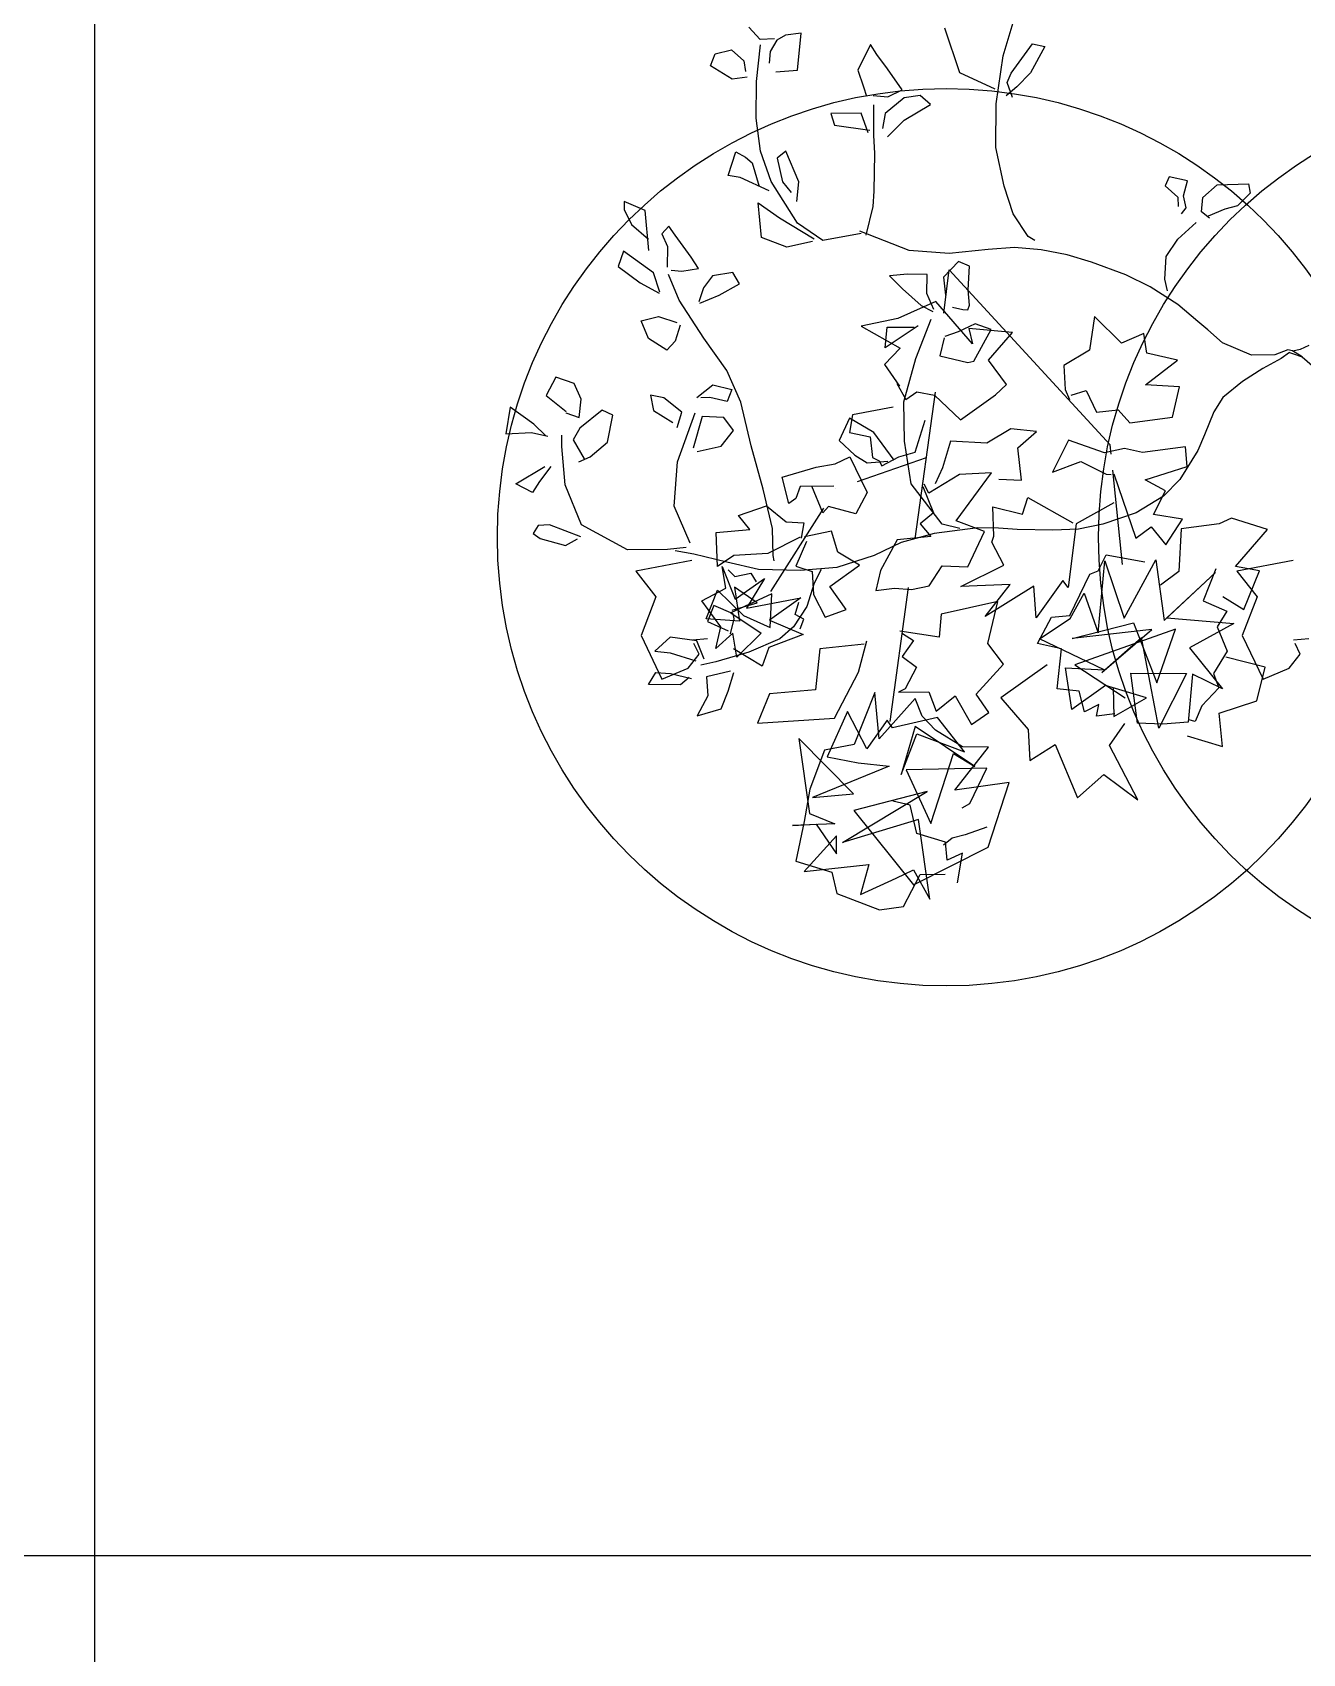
# Model space of a CAD drawing. Header units: millimetres. Extents: x -4017 to 59953, y -688 to 66564.
# Drawn here: x 43862 to 45062, y 14005 to 15537 of the extents above; entities that cross this region are included whole.
import ezdxf

# ---------------------------------------------------------------- set-up
doc = ezdxf.new("R2010")
doc.units = ezdxf.units.MM
doc.layers.add('www.cad-blocks.net', color=7, linetype='Continuous')

# ---------------------------------------------------------------- blocks, each defined once
blk = doc.blocks.new('A$C516926BB')
for p, q in [((46.3795, 38.5194), (46.3795, 0)), ((0, 4.7221), (62.4121, 4.7221))]:
    blk.add_line(p, q)
blk = doc.blocks.new('A$C7BD96E3D')
at = {"linetype": 'Continuous'}
for p, q in [((0.2482, 0.8942), (0.2377, 0.906)), ((0.4371, 0.8628), (0.4228, 0.905)), ((0.478, 0.879), (0.4894, 0.9168)), ((0.2448, 0.8547), (0.2487, 0.8892)), ((0.262, 0.8951), (0.2482, 0.8942)), ((0.2642, 0.8936), (0.2577, 0.883)), ((0.2722, 0.8985), (0.2642, 0.8936)), ((0.287, 0.9004), (0.2722, 0.8985)), ((0.2837, 0.8653), (0.287, 0.9004)), ((0.3525, 0.8895), (0.3407, 0.8653)), ((0.3587, 0.8802), (0.3525, 0.8895)), ((0.4855, 0.8625), (0.5058, 0.8901)), ((0.5058, 0.8901), (0.5173, 0.8876)), ((0.2014, 0.8693), (0.2059, 0.8808)), ((0.2059, 0.8808), (0.2212, 0.8845)), ((0.2212, 0.8845), (0.2329, 0.8743)), ((0.2329, 0.8743), (0.2344, 0.864)), ((0.2577, 0.883), (0.2567, 0.8721)), ((0.3687, 0.8665), (0.3587, 0.8802)), ((0.4715, 0.8336), (0.478, 0.879)), ((0.5173, 0.8876), (0.5038, 0.8628)), ((0.2219, 0.8569), (0.2014, 0.8693)), ((0.2362, 0.8588), (0.2219, 0.8569)), ((0.263, 0.8637), (0.2837, 0.8653)), ((0.3407, 0.8653), (0.346, 0.8495)), ((0.3825, 0.8467), (0.3687, 0.8665)), ((0.4703, 0.8473), (0.4371, 0.8628)), ((0.4817, 0.8538), (0.4855, 0.8625)), ((0.5038, 0.8628), (0.491, 0.8495)), ((0.2445, 0.8199), (0.2448, 0.8547)), ((0.346, 0.8495), (0.3487, 0.8408)), ((0.369, 0.8401), (0.3825, 0.8467)), ((0.491, 0.8495), (0.4807, 0.8411)), ((0.4867, 0.8395), (0.4817, 0.8538)), ((0.3552, 0.8414), (0.369, 0.8401)), ((0.3559, 0.8038), (0.3559, 0.8327)), ((0.3845, 0.8392), (0.3665, 0.8243)), ((0.3997, 0.8414), (0.3845, 0.8392)), ((0.3845, 0.8181), (0.4092, 0.833)), ((0.4092, 0.833), (0.3997, 0.8414)), ((0.4712, 0.7923), (0.4715, 0.8336)), ((0.2487, 0.7889), (0.2445, 0.8199)), ((0.3437, 0.8246), (0.3152, 0.8243)), ((0.3152, 0.8243), (0.3185, 0.8134)), ((0.3185, 0.8134), (0.352, 0.8088)), ((0.3505, 0.806), (0.3437, 0.8246)), ((0.3665, 0.8243), (0.364, 0.8103)), ((0.3687, 0.8022), (0.3845, 0.8181)), ((0.3568, 0.7867), (0.3559, 0.8038)), ((0.2182, 0.7659), (0.2252, 0.7883)), ((0.2252, 0.7883), (0.2344, 0.783)), ((0.2344, 0.783), (0.2407, 0.7777)), ((0.2588, 0.76), (0.2487, 0.7889)), ((0.2727, 0.7889), (0.2645, 0.7821)), ((0.2645, 0.7821), (0.2695, 0.7597)), ((0.285, 0.7597), (0.2727, 0.7889)), ((0.3562, 0.751), (0.3568, 0.7867)), ((0.4789, 0.7557), (0.4712, 0.7923)), ((0.2407, 0.7777), (0.2475, 0.7554)), ((0.2294, 0.764), (0.2182, 0.7659)), ((0.2567, 0.7513), (0.2294, 0.764)), ((0.2836, 0.7209), (0.2588, 0.76)), ((0.2695, 0.7597), (0.2775, 0.7498)), ((0.283, 0.7411), (0.285, 0.7597)), ((0.355, 0.7364), (0.3562, 0.751)), ((0.4873, 0.7296), (0.4789, 0.7557)), ((0.6348, 0.7647), (0.631, 0.756)), ((0.631, 0.756), (0.643, 0.7454)), ((0.6523, 0.7609), (0.6348, 0.7647)), ((0.6483, 0.7467), (0.6523, 0.7609)), ((0.6665, 0.7451), (0.6803, 0.7569)), ((0.6803, 0.7569), (0.7098, 0.7581)), ((0.7098, 0.7581), (0.7113, 0.7491)), ((0.1197, 0.7411), (0.1199, 0.7336)), ((0.1397, 0.7327), (0.1197, 0.7411)), ((0.2497, 0.7072), (0.2465, 0.7401)), ((0.2465, 0.7401), (0.2665, 0.7258)), ((0.3484, 0.7094), (0.355, 0.7364)), ((0.643, 0.7454), (0.6435, 0.7364)), ((0.6508, 0.7352), (0.6483, 0.7467)), ((0.6655, 0.7314), (0.6665, 0.7451)), ((0.6993, 0.7373), (0.6873, 0.7339)), ((0.7113, 0.7491), (0.6993, 0.7373)), ((0.1199, 0.7336), (0.1267, 0.7196)), ((0.1432, 0.6951), (0.1397, 0.7327)), ((0.2665, 0.7258), (0.2995, 0.706)), ((0.3075, 0.7044), (0.2836, 0.7209)), ((0.5016, 0.7081), (0.4873, 0.7296)), ((0.643, 0.7057), (0.6603, 0.7215)), ((0.6465, 0.7296), (0.6508, 0.7352)), ((0.673, 0.7255), (0.6655, 0.7314)), ((0.6873, 0.7339), (0.6718, 0.7274)), ((0.1267, 0.7196), (0.1429, 0.7057)), ((0.1619, 0.7178), (0.1554, 0.7106)), ((0.1554, 0.7106), (0.1607, 0.6988)), ((0.1679, 0.7094), (0.1619, 0.7178)), ((0.1832, 0.6886), (0.1679, 0.7094)), ((0.2737, 0.6982), (0.2497, 0.7072)), ((0.3439, 0.7109), (0.3075, 0.7044)), ((0.389, 0.6948), (0.3425, 0.7131)), ((0.5079, 0.7044), (0.5016, 0.7081)), ((0.632, 0.6892), (0.643, 0.7057)), ((0.1192, 0.6942), (0.1142, 0.6799)), ((0.1474, 0.6737), (0.1192, 0.6942)), ((0.1607, 0.6988), (0.1604, 0.6793)), ((0.2977, 0.7035), (0.2737, 0.6982)), ((0.427, 0.692), (0.389, 0.6948)), ((0.4637, 0.696), (0.427, 0.692)), ((0.4888, 0.6979), (0.4637, 0.696)), ((0.5139, 0.6957), (0.4888, 0.6979)), ((0.5384, 0.6908), (0.5139, 0.6957)), ((0.5614, 0.6839), (0.5384, 0.6908)), ((0.1142, 0.6799), (0.1349, 0.6644)), ((0.1644, 0.6765), (0.1744, 0.6755)), ((0.1744, 0.6755), (0.1902, 0.678)), ((0.1902, 0.678), (0.1832, 0.6886)), ((0.2224, 0.6743), (0.2034, 0.6709)), ((0.2287, 0.6634), (0.2224, 0.6743)), ((0.4357, 0.6845), (0.4217, 0.6696)), ((0.4219, 0.6358), (0.4271, 0.6768)), ((0.5791, 0.5114), (0.4271, 0.6768)), ((0.4462, 0.6802), (0.4357, 0.6845)), ((0.445, 0.6578), (0.4462, 0.6802)), ((0.5939, 0.6721), (0.5614, 0.6839)), ((0.6308, 0.6678), (0.632, 0.6892)), ((0.1349, 0.6644), (0.1529, 0.6547)), ((0.1534, 0.6557), (0.1474, 0.6737)), ((0.1719, 0.6479), (0.1618, 0.6724)), ((0.1947, 0.6597), (0.1904, 0.6463)), ((0.2034, 0.6709), (0.1947, 0.6597)), ((0.2097, 0.6526), (0.2287, 0.6634)), ((0.3877, 0.6727), (0.3705, 0.6709)), ((0.3705, 0.6709), (0.383, 0.6588)), ((0.383, 0.6588), (0.4005, 0.6429)), ((0.4062, 0.6724), (0.3877, 0.6727)), ((0.4057, 0.6544), (0.4062, 0.6724)), ((0.4217, 0.6696), (0.4235, 0.6526)), ((0.6169, 0.6606), (0.5939, 0.6721)), ((0.6429, 0.6439), (0.6169, 0.6606)), ((0.6333, 0.6569), (0.6308, 0.6678)), ((0.1952, 0.6122), (0.1719, 0.6479)), ((0.1912, 0.6451), (0.2097, 0.6526)), ((0.4143, 0.6468), (0.3784, 0.6307)), ((0.4125, 0.6392), (0.4057, 0.6544)), ((0.4491, 0.6066), (0.4143, 0.6468)), ((0.4462, 0.6432), (0.445, 0.6578)), ((0.662, 0.628), (0.6429, 0.6439)), ((0.1359, 0.6286), (0.1522, 0.6327)), ((0.1429, 0.6119), (0.1359, 0.6286)), ((0.1522, 0.6327), (0.1697, 0.6268)), ((0.3784, 0.6307), (0.3437, 0.6233)), ((0.3953, 0.5929), (0.41, 0.6302)), ((0.4005, 0.6429), (0.4115, 0.6373)), ((0.43, 0.6414), (0.44, 0.6392)), ((0.44, 0.6392), (0.4447, 0.6389)), ((0.4447, 0.6389), (0.4462, 0.6432)), ((0.5644, 0.6326), (0.5594, 0.6007)), ((0.5898, 0.6075), (0.5644, 0.6326)), ((0.1729, 0.6243), (0.1679, 0.6094)), ((0.3437, 0.6233), (0.3807, 0.6026)), ((0.3977, 0.6237), (0.3665, 0.6029)), ((0.3665, 0.6029), (0.3685, 0.6224)), ((0.3685, 0.6224), (0.394, 0.6224)), ((0.4355, 0.6181), (0.423, 0.6137)), ((0.4515, 0.6255), (0.4355, 0.6181)), ((0.4867, 0.6174), (0.4456, 0.6214)), ((0.4456, 0.6214), (0.4491, 0.6066)), ((0.4502, 0.5904), (0.4665, 0.6203)), ((0.4665, 0.6203), (0.4515, 0.6255)), ((0.4642, 0.5912), (0.4867, 0.6174)), ((0.6108, 0.6165), (0.5898, 0.6075)), ((0.6136, 0.5979), (0.6108, 0.6165)), ((0.6713, 0.6199), (0.662, 0.628)), ((0.6853, 0.6078), (0.6713, 0.6199)), ((0.1602, 0.6007), (0.1429, 0.6119)), ((0.1679, 0.6094), (0.1602, 0.6007)), ((0.2167, 0.5817), (0.1952, 0.6122)), ((0.3807, 0.6026), (0.3657, 0.5872)), ((0.4222, 0.6125), (0.418, 0.5954)), ((0.5594, 0.6007), (0.5352, 0.5863)), ((0.6427, 0.5912), (0.6136, 0.5979)), ((0.7125, 0.596), (0.6853, 0.6078)), ((0.7471, 0.601), (0.7346, 0.5963)), ((0.7486, 0.5985), (0.7406, 0.5929)), ((0.7513, 0.6001), (0.7471, 0.601)), ((0.7486, 0.5985), (0.7513, 0.5976)), ((0.7513, 0.6001), (0.7588, 0.6016)), ((0.7606, 0.5945), (0.7513, 0.6001)), ((0.7513, 0.5976), (0.7606, 0.5945)), ((0.7588, 0.6016), (0.7671, 0.6054)), ((0.3657, 0.5872), (0.3799, 0.5668)), ((0.384, 0.5519), (0.3953, 0.5929)), ((0.418, 0.5954), (0.4447, 0.5892)), ((0.4447, 0.5892), (0.4502, 0.5904)), ((0.4812, 0.5684), (0.4642, 0.5912)), ((0.5352, 0.5863), (0.5367, 0.5635)), ((0.6126, 0.5681), (0.6427, 0.5912)), ((0.7235, 0.5836), (0.7041, 0.5712)), ((0.7346, 0.5963), (0.7125, 0.596)), ((0.7406, 0.5929), (0.7235, 0.5836)), ((0.7606, 0.5945), (0.7725, 0.5842)), ((0.0552, 0.5752), (0.0462, 0.5578)), ((0.0727, 0.5693), (0.0552, 0.5752)), ((0.0792, 0.5544), (0.0727, 0.5693)), ((0.1884, 0.556), (0.2037, 0.5681)), ((0.2037, 0.5681), (0.2217, 0.5637)), ((0.2302, 0.5516), (0.2167, 0.5817)), ((0.3774, 0.5694), (0.386, 0.5541)), ((0.4708, 0.5586), (0.4812, 0.5684)), ((0.6446, 0.566), (0.6126, 0.5681)), ((0.7041, 0.5712), (0.6856, 0.556)), ((0.0462, 0.5578), (0.0649, 0.5429)), ((0.0774, 0.537), (0.0792, 0.5544)), ((0.1572, 0.5557), (0.1447, 0.5581)), ((0.1447, 0.5581), (0.1477, 0.5439)), ((0.1742, 0.5423), (0.1572, 0.5557)), ((0.2009, 0.556), (0.1922, 0.5557)), ((0.2172, 0.5522), (0.2009, 0.556)), ((0.2217, 0.5637), (0.2172, 0.5522)), ((0.24, 0.5103), (0.2302, 0.5516)), ((0.3846, 0.5147), (0.384, 0.5519)), ((0.386, 0.5541), (0.3965, 0.5614)), ((0.4137, 0.5611), (0.3946, 0.4224)), ((0.3965, 0.5614), (0.413, 0.5584)), ((0.413, 0.5584), (0.4377, 0.5351)), ((0.4377, 0.5351), (0.4708, 0.5586)), ((0.5367, 0.5635), (0.5408, 0.5541)), ((0.5421, 0.5581), (0.5565, 0.5627)), ((0.5565, 0.5627), (0.5663, 0.5422)), ((0.6381, 0.5376), (0.6446, 0.566)), ((0.6856, 0.556), (0.677, 0.5426)), ((0.0122, 0.547), (0.0079, 0.5218)), ((0.0344, 0.5308), (0.0122, 0.547)), ((0.0647, 0.5414), (0.0774, 0.537)), ((0.0989, 0.5442), (0.0779, 0.5271)), ((0.1092, 0.5395), (0.0989, 0.5442)), ((0.1042, 0.5137), (0.1092, 0.5395)), ((0.1477, 0.5439), (0.1659, 0.5324)), ((0.1699, 0.5277), (0.1742, 0.5423)), ((0.1701, 0.4954), (0.1869, 0.5414)), ((0.1934, 0.538), (0.1849, 0.5081)), ((0.2139, 0.5373), (0.1934, 0.538)), ((0.2232, 0.5249), (0.2139, 0.5373)), ((0.3327, 0.5364), (0.323, 0.5153)), ((0.3557, 0.5231), (0.3327, 0.5364)), ((0.3355, 0.5398), (0.3329, 0.523)), ((0.3739, 0.547), (0.3355, 0.5398)), ((0.5663, 0.5422), (0.5867, 0.5444)), ((0.5867, 0.5444), (0.5976, 0.532)), ((0.5976, 0.532), (0.6381, 0.5376)), ((0.677, 0.5426), (0.6683, 0.5209)), ((0.0079, 0.5218), (0.0324, 0.5231)), ((0.0324, 0.5231), (0.0477, 0.5196)), ((0.0459, 0.5199), (0.0344, 0.5308)), ((0.0779, 0.5271), (0.0717, 0.5162)), ((0.2114, 0.51), (0.2232, 0.5249)), ((0.3329, 0.523), (0.3522, 0.5188)), ((0.375, 0.4967), (0.3557, 0.5231)), ((0.3947, 0.5045), (0.4042, 0.5346)), ((0.4852, 0.5265), (0.4625, 0.513)), ((0.5096, 0.5238), (0.4852, 0.5265)), ((0.4919, 0.5084), (0.5096, 0.5238)), ((0.6683, 0.5209), (0.662, 0.506)), ((0.0608, 0.5097), (0.0608, 0.5206)), ((0.0641, 0.4734), (0.0608, 0.5097)), ((0.0717, 0.5162), (0.0819, 0.4982)), ((0.0877, 0.5001), (0.1042, 0.5137)), ((0.1889, 0.505), (0.2114, 0.51)), ((0.2511, 0.4693), (0.24, 0.5103)), ((0.323, 0.5153), (0.3377, 0.5016)), ((0.3522, 0.5188), (0.3544, 0.4992)), ((0.3911, 0.4746), (0.3846, 0.5147)), ((0.4283, 0.5148), (0.4208, 0.4897)), ((0.4625, 0.513), (0.4283, 0.5148)), ((0.4954, 0.4778), (0.4919, 0.5084)), ((0.5396, 0.5157), (0.5245, 0.4856)), ((0.5737, 0.5038), (0.5396, 0.5157)), ((0.5926, 0.5077), (0.5737, 0.5038)), ((0.58, 0.5025), (0.5791, 0.5114)), ((0.6096, 0.5041), (0.5926, 0.5077)), ((0.6504, 0.5095), (0.6096, 0.5041)), ((0.662, 0.506), (0.645, 0.4786)), ((0.652, 0.491), (0.6504, 0.5095)), ((0.0174, 0.4746), (0.0449, 0.4908)), ((0.0504, 0.4908), (0.0397, 0.4768)), ((0.0769, 0.4954), (0.0877, 0.5001)), ((0.1671, 0.4535), (0.1701, 0.4954)), ((0.2692, 0.4808), (0.3013, 0.4903)), ((0.3013, 0.4903), (0.3192, 0.4935)), ((0.3192, 0.4935), (0.333, 0.4999)), ((0.333, 0.4999), (0.3495, 0.4664)), ((0.3377, 0.5016), (0.3495, 0.4942)), ((0.3404, 0.4767), (0.4054, 0.4992)), ((0.3495, 0.4942), (0.369, 0.496)), ((0.3544, 0.4992), (0.3607, 0.4961)), ((0.3607, 0.4961), (0.3632, 0.4915)), ((0.3632, 0.4915), (0.3795, 0.5)), ((0.3795, 0.5), (0.3947, 0.5045)), ((0.5245, 0.4856), (0.5515, 0.4955)), ((0.5515, 0.4955), (0.5754, 0.4836)), ((0.6121, 0.4781), (0.652, 0.491)), ((0.0397, 0.4768), (0.0332, 0.4662)), ((0.2754, 0.4559), (0.2692, 0.4808)), ((0.4368, 0.4832), (0.4077, 0.4655)), ((0.4208, 0.4897), (0.4138, 0.4745)), ((0.4335, 0.4395), (0.467, 0.485)), ((0.467, 0.485), (0.4368, 0.4832)), ((0.4738, 0.479), (0.4954, 0.4778)), ((0.5754, 0.4836), (0.5801, 0.4832)), ((0.5907, 0.3984), (0.5816, 0.4874)), ((0.5827, 0.4839), (0.6033, 0.4231)), ((0.6314, 0.4678), (0.6121, 0.4781)), ((0.645, 0.4786), (0.6295, 0.4628)), ((0.0332, 0.4662), (0.0174, 0.4746)), ((0.0796, 0.4358), (0.0641, 0.4734)), ((0.26, 0.4324), (0.2511, 0.4693)), ((0.2819, 0.4607), (0.2754, 0.4559)), ((0.286, 0.4718), (0.2819, 0.4607)), ((0.3179, 0.4722), (0.286, 0.4718)), ((0.3076, 0.4472), (0.2972, 0.4723)), ((0.3199, 0.4697), (0.3197, 0.4696)), ((0.3495, 0.4664), (0.3387, 0.4462)), ((0.4204, 0.4364), (0.3911, 0.4746)), ((0.4022, 0.4719), (0.4121, 0.4472)), ((0.4077, 0.4655), (0.4032, 0.4742)), ((0.4961, 0.4459), (0.5014, 0.4616)), ((0.5014, 0.4616), (0.5438, 0.4375)), ((0.6295, 0.4628), (0.6038, 0.447)), ((0.6199, 0.4455), (0.6314, 0.4678)), ((0.1821, 0.4184), (0.1671, 0.4535)), ((0.2279, 0.4446), (0.2542, 0.4536)), ((0.2387, 0.4312), (0.2279, 0.4446)), ((0.2542, 0.4536), (0.2728, 0.4386)), ((0.3082, 0.4516), (0.258, 0.3727)), ((0.313, 0.453), (0.3076, 0.4472)), ((0.3387, 0.4462), (0.313, 0.453)), ((0.4121, 0.4472), (0.3997, 0.4366)), ((0.469, 0.4249), (0.4681, 0.4527)), ((0.4681, 0.4527), (0.4961, 0.4459)), ((0.5824, 0.4566), (0.5471, 0.4366)), ((0.6038, 0.447), (0.5721, 0.4364)), ((0.6473, 0.4411), (0.6199, 0.4455)), ((0.0387, 0.4352), (0.0339, 0.4274)), ((0.0492, 0.4358), (0.0387, 0.4352)), ((0.0789, 0.4243), (0.0492, 0.4358)), ((0.1229, 0.4122), (0.0796, 0.4358)), ((0.2068, 0.4285), (0.2387, 0.4312)), ((0.2606, 0.4066), (0.26, 0.4324)), ((0.2728, 0.4386), (0.2895, 0.4375)), ((0.2895, 0.4375), (0.287, 0.4232)), ((0.3156, 0.4297), (0.2901, 0.4245)), ((0.3217, 0.41), (0.3156, 0.4297)), ((0.3997, 0.4366), (0.4095, 0.4246)), ((0.4539, 0.433), (0.4129, 0.4274)), ((0.4371, 0.4324), (0.4204, 0.4364)), ((0.4604, 0.4295), (0.4335, 0.4395)), ((0.4446, 0.3959), (0.4604, 0.4295)), ((0.4736, 0.4327), (0.4539, 0.433)), ((0.4912, 0.4314), (0.4736, 0.4327)), ((0.5249, 0.4308), (0.4912, 0.4314)), ((0.5491, 0.4317), (0.5249, 0.4308)), ((0.5471, 0.4366), (0.5393, 0.3766)), ((0.5721, 0.4364), (0.5491, 0.4317)), ((0.6033, 0.4231), (0.6179, 0.4337)), ((0.6179, 0.4337), (0.6317, 0.4168)), ((0.6317, 0.4168), (0.6473, 0.4411)), ((0.6462, 0.4318), (0.6441, 0.3916)), ((0.682, 0.4367), (0.6462, 0.4318)), ((0.6939, 0.4421), (0.682, 0.4367)), ((0.7279, 0.4313), (0.6939, 0.4421)), ((0.6976, 0.3965), (0.7279, 0.4313)), ((0.0339, 0.4274), (0.0404, 0.4227)), ((0.0404, 0.4227), (0.0644, 0.4162)), ((0.0644, 0.4162), (0.0757, 0.4224)), ((0.1785, 0.4144), (0.1609, 0.4125)), ((0.2079, 0.3963), (0.2068, 0.4285)), ((0.2861, 0.424), (0.2557, 0.4085)), ((0.292, 0.42), (0.2822, 0.3966)), ((0.3816, 0.419), (0.3562, 0.4066)), ((0.3779, 0.4217), (0.362, 0.3925)), ((0.4095, 0.4246), (0.3779, 0.4217)), ((0.4129, 0.4274), (0.3816, 0.419)), ((0.4674, 0.4192), (0.469, 0.4249)), ((0.4785, 0.3975), (0.4674, 0.4192)), ((0.1609, 0.4125), (0.1229, 0.4122)), ((0.1839, 0.4019), (0.1308, 0.3921)), ((0.1857, 0.4081), (0.168, 0.4113)), ((0.217, 0.4004), (0.1857, 0.4081)), ((0.2235, 0.4069), (0.2079, 0.3963)), ((0.2469, 0.3935), (0.217, 0.4004)), ((0.2557, 0.4085), (0.2235, 0.4069)), ((0.2615, 0.4016), (0.2606, 0.4066)), ((0.3562, 0.4066), (0.3207, 0.3954)), ((0.3421, 0.3977), (0.3217, 0.41)), ((0.5676, 0.3922), (0.5752, 0.4075)), ((0.5677, 0.3336), (0.574, 0.4018)), ((0.574, 0.4018), (0.5923, 0.3475)), ((0.5752, 0.4075), (0.6118, 0.4007)), ((0.5923, 0.3475), (0.6222, 0.4026)), ((0.6222, 0.4026), (0.6302, 0.3453)), ((0.752, 0.4019), (0.6989, 0.3921)), ((0.1308, 0.3921), (0.1499, 0.3677)), ((0.2159, 0.3758), (0.2123, 0.3963)), ((0.2123, 0.3963), (0.2246, 0.3655)), ((0.218, 0.3932), (0.2245, 0.3869)), ((0.2245, 0.3869), (0.2396, 0.39)), ((0.2246, 0.3655), (0.2525, 0.3849)), ((0.2525, 0.3849), (0.2353, 0.3569)), ((0.2396, 0.39), (0.2446, 0.382)), ((0.2866, 0.3926), (0.2469, 0.3935)), ((0.2822, 0.3966), (0.2976, 0.3917)), ((0.3207, 0.3954), (0.2866, 0.3926)), ((0.2976, 0.3917), (0.2989, 0.3698)), ((0.306, 0.3935), (0.2995, 0.3805)), ((0.3142, 0.3775), (0.3421, 0.3977)), ((0.362, 0.3925), (0.3576, 0.3736)), ((0.408, 0.3782), (0.4202, 0.397)), ((0.4202, 0.397), (0.4446, 0.3959)), ((0.4381, 0.3775), (0.4785, 0.3975)), ((0.5343, 0.3832), (0.5092, 0.3478)), ((0.5393, 0.3766), (0.5343, 0.3832)), ((0.541, 0.35), (0.5599, 0.3891)), ((0.5599, 0.3891), (0.5676, 0.3922)), ((0.6441, 0.3916), (0.6267, 0.3788)), ((0.6302, 0.3453), (0.6787, 0.3907)), ((0.6787, 0.3907), (0.6325, 0.348)), ((0.6788, 0.3943), (0.667, 0.3638)), ((0.7202, 0.3924), (0.6976, 0.3965)), ((0.6989, 0.3921), (0.718, 0.3677)), ((0.7053, 0.3558), (0.7202, 0.3924)), ((0.1499, 0.3677), (0.1358, 0.3311)), ((0.1931, 0.3638), (0.2159, 0.3758)), ((0.1972, 0.3469), (0.2081, 0.3741)), ((0.2081, 0.3741), (0.2327, 0.35)), ((0.2594, 0.3705), (0.2206, 0.3525)), ((0.2456, 0.3619), (0.2242, 0.3769)), ((0.2242, 0.3769), (0.2289, 0.3447)), ((0.2579, 0.3386), (0.2594, 0.3705)), ((0.2995, 0.3805), (0.2926, 0.3585)), ((0.2989, 0.3698), (0.3097, 0.3485)), ((0.3296, 0.3556), (0.3142, 0.3775)), ((0.3576, 0.3736), (0.3752, 0.376)), ((0.3883, 0.3765), (0.3709, 0.25)), ((0.3752, 0.376), (0.3913, 0.3745)), ((0.3913, 0.3745), (0.408, 0.3782)), ((0.4846, 0.3792), (0.4381, 0.3775)), ((0.4609, 0.3491), (0.4846, 0.3792)), ((0.5071, 0.3779), (0.4609, 0.3491)), ((0.5092, 0.3478), (0.5071, 0.3779)), ((0.5412, 0.3472), (0.5546, 0.3713)), ((0.5546, 0.3713), (0.5677, 0.3336)), ((0.6854, 0.3679), (0.7053, 0.3558)), ((0.718, 0.3677), (0.7039, 0.3311)), ((0.2112, 0.3392), (0.1931, 0.3638)), ((0.2047, 0.3594), (0.1987, 0.3445)), ((0.2229, 0.3516), (0.2047, 0.3594)), ((0.2206, 0.3525), (0.2492, 0.3333)), ((0.2219, 0.3552), (0.2456, 0.3619)), ((0.2353, 0.3569), (0.2869, 0.3666)), ((0.2869, 0.3666), (0.2572, 0.3458)), ((0.2926, 0.3585), (0.2797, 0.3392)), ((0.2814, 0.3509), (0.2848, 0.3625)), ((0.3097, 0.3485), (0.3296, 0.3556)), ((0.473, 0.3632), (0.4193, 0.3512)), ((0.4635, 0.3237), (0.473, 0.3632)), ((0.667, 0.3638), (0.6893, 0.354)), ((0.6893, 0.354), (0.6802, 0.3395)), ((0.2289, 0.3447), (0.1972, 0.3469)), ((0.1987, 0.3445), (0.2182, 0.3355)), ((0.2063, 0.3189), (0.2112, 0.3392)), ((0.2204, 0.3327), (0.2239, 0.347)), ((0.2239, 0.347), (0.2229, 0.3516)), ((0.2327, 0.35), (0.2579, 0.3386)), ((0.2572, 0.3458), (0.2891, 0.3322)), ((0.2797, 0.3392), (0.2669, 0.328)), ((0.2896, 0.3467), (0.2814, 0.3509)), ((0.2863, 0.3373), (0.2896, 0.3467)), ((0.4193, 0.3512), (0.4176, 0.3297)), ((0.5104, 0.3237), (0.5235, 0.3485)), ((0.5124, 0.3281), (0.5412, 0.3472)), ((0.5235, 0.3485), (0.541, 0.35)), ((0.5432, 0.3283), (0.6012, 0.343)), ((0.6409, 0.3372), (0.5458, 0.3034)), ((0.6012, 0.343), (0.6233, 0.2865)), ((0.6233, 0.2865), (0.6409, 0.3372)), ((0.6325, 0.348), (0.6959, 0.3425)), ((0.6959, 0.3425), (0.6539, 0.3195)), ((0.6802, 0.3395), (0.6895, 0.3162)), ((0.1358, 0.3311), (0.1555, 0.2899)), ((0.1634, 0.3296), (0.1487, 0.3162)), ((0.1884, 0.3262), (0.1634, 0.3296)), ((0.1843, 0.3272), (0.1987, 0.3283)), ((0.1906, 0.3136), (0.1858, 0.3236)), ((0.1954, 0.3088), (0.1884, 0.3262)), ((0.2226, 0.3333), (0.2063, 0.3189)), ((0.2262, 0.3106), (0.2226, 0.3333)), ((0.2492, 0.3333), (0.2262, 0.3106)), ((0.2669, 0.328), (0.2376, 0.3153)), ((0.2891, 0.3322), (0.2565, 0.3197)), ((0.3467, 0.3231), (0.3048, 0.3187)), ((0.3413, 0.2966), (0.3492, 0.3262)), ((0.4176, 0.3297), (0.3803, 0.3353)), ((0.3931, 0.3265), (0.3825, 0.3113)), ((0.383, 0.3332), (0.3931, 0.3265)), ((0.4783, 0.304), (0.4635, 0.3237)), ((0.5332, 0.3184), (0.5104, 0.3237)), ((0.5735, 0.2987), (0.5124, 0.3281)), ((0.6184, 0.3369), (0.5432, 0.3283)), ((0.5711, 0.2962), (0.6184, 0.3369)), ((0.6088, 0.3292), (0.5711, 0.2962)), ((0.6251, 0.2435), (0.6088, 0.3292)), ((0.7039, 0.3311), (0.7236, 0.2899)), ((0.7524, 0.3272), (0.7667, 0.3283)), ((0.7587, 0.3136), (0.7539, 0.3236)), ((0.1487, 0.3162), (0.1634, 0.3147)), ((0.1634, 0.3147), (0.1874, 0.3072)), ((0.1802, 0.3002), (0.1906, 0.3136)), ((0.2376, 0.3153), (0.2063, 0.3063)), ((0.2501, 0.3023), (0.2231, 0.3184)), ((0.2565, 0.3197), (0.2501, 0.3023)), ((0.3048, 0.3187), (0.3007, 0.2799)), ((0.3825, 0.3113), (0.396, 0.3013)), ((0.529, 0.2809), (0.5332, 0.3184)), ((0.6539, 0.3195), (0.6851, 0.2807)), ((0.6895, 0.3162), (0.6766, 0.2951)), ((0.7256, 0.3012), (0.6883, 0.3108)), ((0.7483, 0.3002), (0.7587, 0.3136)), ((0.1427, 0.2849), (0.1497, 0.2963)), ((0.1497, 0.2963), (0.1637, 0.2954)), ((0.1555, 0.2899), (0.1802, 0.3002)), ((0.1637, 0.2954), (0.1834, 0.2904)), ((0.1814, 0.2914), (0.1732, 0.2845)), ((0.2063, 0.3063), (0.1922, 0.3032)), ((0.2202, 0.2973), (0.1977, 0.292)), ((0.1977, 0.292), (0.1989, 0.2743)), ((0.2182, 0.2786), (0.2234, 0.2963)), ((0.3185, 0.2531), (0.3413, 0.2966)), ((0.396, 0.3013), (0.3855, 0.2809)), ((0.4524, 0.2758), (0.4783, 0.304)), ((0.5197, 0.3033), (0.4757, 0.2721)), ((0.5429, 0.2612), (0.5369, 0.3006)), ((0.5369, 0.3006), (0.5735, 0.2987)), ((0.5458, 0.3034), (0.5932, 0.2721)), ((0.6048, 0.2482), (0.5985, 0.2956)), ((0.5985, 0.2956), (0.6512, 0.2951)), ((0.6512, 0.2951), (0.6251, 0.2435)), ((0.6568, 0.2945), (0.6528, 0.2493)), ((0.6851, 0.2807), (0.6568, 0.2945)), ((0.6766, 0.2951), (0.6819, 0.2817)), ((0.7177, 0.2693), (0.7256, 0.3012)), ((0.7236, 0.2899), (0.7483, 0.3002)), ((0.1732, 0.2845), (0.1427, 0.2849)), ((0.2114, 0.2619), (0.2182, 0.2786)), ((0.2573, 0.276), (0.2459, 0.2484)), ((0.3007, 0.2799), (0.2573, 0.276)), ((0.3568, 0.2773), (0.3373, 0.228)), ((0.3608, 0.2335), (0.3568, 0.2773)), ((0.3855, 0.2809), (0.3791, 0.2775)), ((0.3791, 0.2775), (0.4077, 0.2778)), ((0.4077, 0.2778), (0.4148, 0.2597)), ((0.4645, 0.2585), (0.4524, 0.2758)), ((0.5499, 0.2784), (0.529, 0.2809)), ((0.5746, 0.284), (0.5429, 0.2612)), ((0.5549, 0.2591), (0.5499, 0.2784)), ((0.6135, 0.2721), (0.5746, 0.284)), ((0.5818, 0.282), (0.5825, 0.2546)), ((0.6819, 0.2817), (0.6658, 0.2648)), ((0.1989, 0.2743), (0.1889, 0.2554)), ((0.1889, 0.2554), (0.2114, 0.2619)), ((0.3949, 0.2715), (0.3608, 0.2335)), ((0.4014, 0.2549), (0.3949, 0.2715)), ((0.4148, 0.2597), (0.4325, 0.2742)), ((0.4325, 0.2742), (0.4481, 0.2469)), ((0.4757, 0.2721), (0.5016, 0.2422)), ((0.5685, 0.2659), (0.5549, 0.2591)), ((0.5663, 0.2549), (0.5685, 0.2659)), ((0.5825, 0.2546), (0.6135, 0.2721)), ((0.6658, 0.2648), (0.6594, 0.2499)), ((0.682, 0.2577), (0.7177, 0.2693)), ((0.2459, 0.2484), (0.3185, 0.2531)), ((0.3309, 0.2593), (0.3117, 0.2166)), ((0.349, 0.2241), (0.3309, 0.2593)), ((0.3684, 0.251), (0.349, 0.2241)), ((0.3735, 0.2438), (0.3684, 0.251)), ((0.4159, 0.2538), (0.3735, 0.2438)), ((0.3949, 0.2452), (0.3815, 0.1997)), ((0.4512, 0.2075), (0.3949, 0.2452)), ((0.4139, 0.2418), (0.4014, 0.2549)), ((0.4414, 0.2213), (0.4159, 0.2538)), ((0.4481, 0.2469), (0.4645, 0.2585)), ((0.5834, 0.2572), (0.5663, 0.2549)), ((0.5784, 0.2273), (0.5929, 0.2479)), ((0.6289, 0.2474), (0.6048, 0.2482)), ((0.6528, 0.2493), (0.6289, 0.2474)), ((0.6594, 0.2499), (0.6534, 0.2515)), ((0.6852, 0.2263), (0.682, 0.2577)), ((0.3365, 0.1814), (0.2849, 0.2338)), ((0.2849, 0.2338), (0.2949, 0.1631)), ((0.3815, 0.1997), (0.3965, 0.2382)), ((0.3965, 0.2382), (0.4414, 0.2213)), ((0.4396, 0.2258), (0.4139, 0.2418)), ((0.5016, 0.2422), (0.5031, 0.2131)), ((0.652, 0.2363), (0.6852, 0.2263)), ((0.3092, 0.2227), (0.2954, 0.1861)), ((0.3373, 0.228), (0.3092, 0.2227)), ((0.3117, 0.2166), (0.3409, 0.2108)), ((0.4097, 0.1534), (0.4309, 0.2197)), ((0.4309, 0.2197), (0.4512, 0.2075)), ((0.4322, 0.185), (0.4641, 0.2255)), ((0.4641, 0.2255), (0.4396, 0.2258)), ((0.5031, 0.2131), (0.5271, 0.2281)), ((0.5271, 0.2281), (0.5481, 0.1779)), ((0.6051, 0.1758), (0.5784, 0.2273)), ((0.3702, 0.2077), (0.2978, 0.1781)), ((0.3409, 0.2108), (0.3702, 0.2077)), ((0.4624, 0.2058), (0.3862, 0.2041)), ((0.3862, 0.2041), (0.4097, 0.1534)), ((0.4465, 0.1725), (0.4624, 0.2058)), ((0.5481, 0.1779), (0.5732, 0.1998)), ((0.5732, 0.1998), (0.6051, 0.1758)), ((0.2954, 0.1861), (0.2898, 0.1553)), ((0.4836, 0.1922), (0.4322, 0.185)), ((0.4637, 0.1312), (0.4836, 0.1922)), ((0.2978, 0.1781), (0.3365, 0.1814)), ((0.3262, 0.1354), (0.4063, 0.1836)), ((0.4063, 0.1836), (0.3369, 0.1659)), ((0.39, 0.1709), (0.3737, 0.1747)), ((0.3965, 0.1442), (0.39, 0.1709)), ((0.4391, 0.1684), (0.4465, 0.1725)), ((0.2898, 0.1553), (0.2822, 0.1179)), ((0.2949, 0.1631), (0.3188, 0.1531)), ((0.3981, 0.1573), (0.3262, 0.1354)), ((0.3369, 0.1659), (0.3934, 0.0955)), ((0.4086, 0.0821), (0.3981, 0.1573)), ((0.3188, 0.1531), (0.2789, 0.1517)), ((0.2789, 0.1517), (0.3014, 0.1528)), ((0.3204, 0.142), (0.29, 0.1082)), ((0.3014, 0.1528), (0.3206, 0.1248)), ((0.3206, 0.1248), (0.3204, 0.142)), ((0.4235, 0.1359), (0.3965, 0.1442)), ((0.4298, 0.1395), (0.4217, 0.1329)), ((0.442, 0.1429), (0.4298, 0.1395)), ((0.4626, 0.1501), (0.442, 0.1429)), ((0.3934, 0.0955), (0.4637, 0.1312)), ((0.4249, 0.119), (0.4235, 0.1359)), ((0.4394, 0.1254), (0.4249, 0.119)), ((0.4347, 0.0974), (0.4394, 0.1254)), ((0.2822, 0.1179), (0.3161, 0.1074)), ((0.29, 0.1082), (0.351, 0.1149)), ((0.3161, 0.1074), (0.3208, 0.0874)), ((0.351, 0.1149), (0.3432, 0.0863)), ((0.3769, 0.1018), (0.3932, 0.1096)), ((0.3932, 0.1096), (0.4086, 0.0821)), ((0.3432, 0.0863), (0.3769, 0.1018)), ((0.3838, 0.0752), (0.3994, 0.1052)), ((0.3994, 0.1052), (0.4233, 0.1057)), ((0.3208, 0.0874), (0.3612, 0.0719)), ((0.3612, 0.0719), (0.3838, 0.0752))]:
    blk.add_line(p, q, dxfattribs=at)
for centre in [(0.424, 0.424), (0.9921, 0.424)]:
    blk.add_circle(centre, 0.424, dxfattribs=at)

msp = doc.modelspace()

# ---------------------------------------------------------------- block references
at = {"xscale": 1000, "yscale": 1000, "zscale": 1000}
msp.add_blockref('A$C7BD96E3D', (44301.4, 14635.9), dxfattribs=at)
at = {"layer": 'www.cad-blocks.net', "color": 155, "true_color": 0x546d8e, "xscale": 1000, "yscale": 1000, "zscale": 1000}
msp.add_blockref('A$C516926BB', (-2458.7, 9375.6), dxfattribs=at)

doc.saveas('drawing.dxf')
